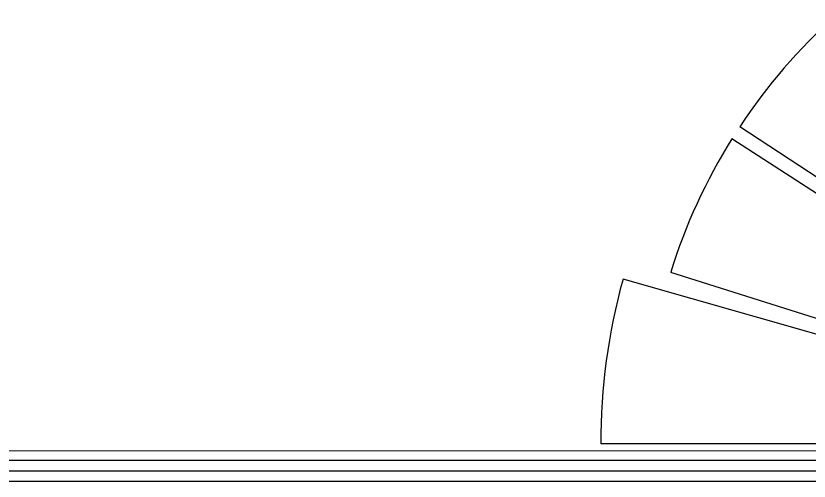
# Model space of a CAD drawing. Extents: x -43 to 90, y 6 to 81.
# Drawn here: x 76.698 to 78.256, y 65.222 to 66.136 of the extents above; entities that cross this region are included whole.
import ezdxf

# ---------------------------------------------------------------- set-up
doc = ezdxf.new("R2010")
doc.units = 0
doc.header["$LTSCALE"] = 0.1
doc.header["$MEASUREMENT"] = 0
doc.layers.add('visto', color=9, linetype='CONTINUOUS')

msp = doc.modelspace()

# ---------------------------------------------------------------- linework, layer by layer
at = {"layer": 'visto'}
for p, q in [((78.1201, 65.9181), (78.4411, 65.708)), ((78.426, 65.6858), (78.1049, 65.8944)), ((77.9845, 65.6325), (78.3436, 65.5192)), ((78.3348, 65.4923), (77.8909, 65.6186)), ((78.3013, 65.2951), (77.8471, 65.2951)), ((76.1439, 65.2821), (78.3009, 65.2817)), ((76.1238, 65.2631), (78.3289, 65.2631)), ((76.1448, 65.2421), (78.3079, 65.2421)), ((76.1513, 65.2221), (78.3079, 65.2221))]:
    msp.add_line(p, q, dxfattribs=at)
for radius, start, end in [(1.1301, 131.9492, 146.5504), (1.1301, 147.9761, 162.6309), (1.216, 164.5754, 180)]:
    msp.add_arc((79.0631, 65.2951), radius, start, end, dxfattribs=at)

doc.saveas('drawing.dxf')
